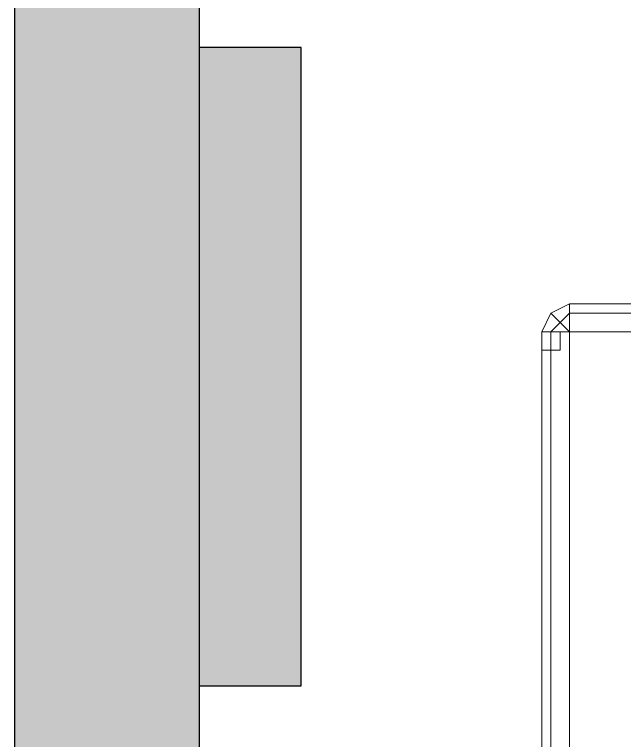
# Model space of a CAD drawing. Header units: inches. Extents: x -4688 to 1542, y -3558 to 978.
# Drawn here: x -1035.1 to -969.1, y 645.5 to 723.9 of the extents above; entities that cross this region are included whole.
import ezdxf

# ---------------------------------------------------------------- set-up
doc = ezdxf.new("R2010")
doc.units = ezdxf.units.IN
doc.header["$MEASUREMENT"] = 0
for name, color, linetype, lineweight in [('A-WALL', 113, 'Continuous', 18), ('A-WALL-PATT', 111, 'Continuous', 18), ('G-IMPT', 8, 'Continuous', 9), ('I-FURN', 30, 'Continuous', 9)]:
    doc.layers.add(name, color=color, linetype=linetype, lineweight=lineweight)

# ---------------------------------------------------------------- blocks, each defined once
blk = doc.blocks.new('Bed_761 - 12ZBED05_dwg-6542241-1st Floor Power _ Signal')
at = {"layer": 'G-IMPT'}
for p, q in [((0, 78), (0, 0)), ((0, 78), (3, 78)), ((0, 76), (0, 78)), ((0, 78), (0, 76)), ((0, 0), (0, 78)), ((0, 0), (0, 78)), ((0, 78), (3, 78)), ((0, 78), (3, 78)), ((0, 78), (3, 78)), ((3, 78), (3, 0)), ((3, 78), (3, 75)), ((3, 78), (3, 76)), ((3, 78), (3, 76)), ((3, 78), (3, 0)), ((6, 78), (4, 77)), ((6, 78), (4, 77)), ((21, 78), (6, 78)), ((21, 78), (6, 78)), ((6, 77), (6, 78)), ((21, 78), (28, 78)), ((21, 78), (28, 78)), ((21, 77), (21, 78)), ((28, 78), (84, 78)), ((28, 78), (84, 78)), ((28, 78), (28, 77)), ((82, 76), (82, 78)), ((82, 76), (82, 78)), ((82, 78), (84, 78)), ((82, 78), (84, 78)), ((84, 78), (86, 77)), ((84, 78), (86, 77)), ((84, 77), (84, 78)), ((84, 78), (84, 76)), ((84, 78), (84, 76)), ((3, 75), (4, 77)), ((3, 75), (4, 77)), ((5, 76), (4, 77)), ((6, 77), (5, 76)), ((6, 75), (6, 77)), ((21, 77), (6, 77)), ((21, 75), (21, 77)), ((21, 77), (28, 77)), ((28, 77), (28, 75)), ((28, 77), (84, 77)), ((84, 77), (84, 75)), ((84, 77), (85, 76)), ((85, 76), (86, 77)), ((86, 77), (87, 75)), ((86, 77), (87, 75)), ((3, 76), (0, 76)), ((3, 76), (0, 76)), ((4, 75), (5, 76)), ((6, 75), (5, 76)), ((84, 76), (82, 76)), ((84, 76), (82, 76)), ((84, 75), (85, 76)), ((85, 76), (86, 75)), ((3, 75), (3, 3)), ((3, 75), (3, 3)), ((4, 75), (3, 75)), ((3, 75), (3, 3)), ((6, 75), (4, 75)), ((4, 75), (4, 3)), ((21, 75), (6, 75)), ((6, 75), (6, 3)), ((21, 75), (21, 72.5)), ((21, 75), (28, 75)), ((28, 75), (36, 3)), ((28, 75), (84, 75)), ((84, 75), (86, 75)), ((84, 75), (84, 3)), ((86, 75), (87, 75)), ((86, 75), (86, 3)), ((87, 75), (87, 3)), ((87, 75), (87, 3)), ((7, 42.5), (7, 72.5)), ((7, 72.5), (21, 72.5)), ((7, 72.5), (10, 69.5)), ((10, 68.5), (7, 72.5)), ((21, 72.5), (18, 69.5)), ((18, 68.5), (21, 72.5)), ((21, 72.5), (21, 42.5)), ((21, 72.5), (21, 42.5)), ((10, 69.5), (10, 68.5)), ((18, 69.5), (10, 69.5)), ((18, 69.5), (18, 68.5)), ((10, 68.5), (10, 46.5)), ((10, 46.5), (10, 68.5)), ((10, 68.5), (18, 68.5)), ((18, 68.5), (18, 46.5)), ((18, 46.5), (18, 68.5)), ((10, 46.5), (7, 42.5)), ((10, 46.5), (10, 45.5)), ((10, 46.5), (18, 46.5)), ((18, 46.5), (18, 45.5)), ((18, 46.5), (21, 42.5)), ((7, 42.5), (10, 45.5)), ((18, 45.5), (10, 45.5)), ((21, 42.5), (18, 45.5)), ((7, 42.5), (21, 42.5)), ((21, 42.5), (21, 35.5)), ((7, 5.5), (7, 35.5)), ((7, 35.5), (21, 35.5)), ((10, 32.5), (7, 35.5)), ((7, 35.5), (10, 31.5)), ((18, 32.5), (21, 35.5)), ((21, 35.5), (18, 31.5)), ((21, 35.5), (21, 5.5)), ((21, 35.5), (21, 5.5)), ((10, 32.5), (18, 32.5)), ((10, 32.5), (10, 31.5)), ((18, 32.5), (18, 31.5)), ((10, 31.5), (10, 9.5)), ((18, 31.5), (10, 31.5)), ((10, 31.5), (10, 9.5)), ((18, 31.5), (18, 9.5)), ((18, 31.5), (18, 9.5)), ((7, 5.5), (10, 9.5)), ((10, 9.5), (10, 8.5)), ((18, 9.5), (10, 9.5)), ((18, 9.5), (18, 8.5)), ((21, 5.5), (18, 9.5)), ((10, 8.5), (7, 5.5)), ((10, 8.5), (18, 8.5)), ((21, 5.5), (18, 8.5)), ((7, 5.5), (21, 5.5)), ((21, 5.5), (21, 3)), ((4, 1), (3, 3)), ((4, 1), (3, 3)), ((4, 3), (3, 3)), ((3, 3), (3, 0)), ((6, 3), (4, 3)), ((5, 2), (4, 3)), ((6, 3), (5, 2)), ((21, 3), (6, 3)), ((6, 3), (6, 1)), ((21, 3), (21, 1)), ((21, 3), (36, 3)), ((36, 1), (36, 3)), ((36, 3), (84, 3)), ((86, 3), (84, 3)), ((84, 3), (85, 2)), ((84, 3), (84, 1)), ((86, 3), (85, 2)), ((87, 3), (86, 1)), ((87, 3), (86, 1)), ((86, 3), (87, 3)), ((0, 0), (0, 2)), ((0, 0), (0, 2)), ((0, 2), (3, 2)), ((0, 2), (3, 2)), ((3, 2), (3, 0)), ((3, 2), (3, 0)), ((5, 2), (4, 1)), ((6, 1), (5, 2)), ((82, 0), (82, 2)), ((82, 0), (82, 2)), ((82, 2), (84, 2)), ((82, 2), (84, 2)), ((85, 2), (84, 1)), ((84, 2), (84, 0)), ((84, 2), (84, 0)), ((85, 2), (86, 1)), ((6, 0), (4, 1)), ((6, 0), (4, 1)), ((21, 1), (6, 1)), ((6, 1), (6, 0)), ((21, 1), (21, 0)), ((21, 1), (36, 1)), ((36, 1), (36, 0)), ((36, 1), (84, 1)), ((86, 1), (84, 0)), ((86, 1), (84, 0)), ((84, 1), (84, 0)), ((3, 0), (0, 0)), ((21, 0), (6, 0)), ((21, 0), (36, 0)), ((36, 0), (84, 0)), ((0, 0), (3, 0)), ((3, 0), (0, 0)), ((3, 0), (0, 0)), ((21, 0), (6, 0)), ((21, 0), (36, 0)), ((36, 0), (84, 0)), ((84, 0), (82, 0)), ((84, 0), (82, 0))]:
    blk.add_line(p, q, dxfattribs=at)
blk = doc.blocks.new('Bed_761 - Bed_761-6542247-1st Floor Power _ Signal')
blk.add_blockref('Bed_761 - 12ZBED05_dwg-6542241-1st Floor Power _ Signal', (0, 0))

msp = doc.modelspace()

# ---------------------------------------------------------------- hatches: boundary and pattern name
at = {"layer": 'A-WALL-PATT', "lineweight": 9}
h = msp.add_hatch(color=7, dxfattribs=at)
h.paths.add_polyline_path([(-1017.062, 16.255), (-1015.062, 16.255), (-1015.062, 96.005), (-1035.062, 96.005), (-1035.062, 16.255)], flags=0)
h.paths.add_polyline_path([(-1015.062, 133.505), (-1015.062, 216.005), (-1035.062, 216.005), (-1035.062, 133.505)], flags=0)
h.paths.add_polyline_path([(-1035.062, 253.505), (-1015.062, 253.505), (-1015.062, 342.005), (-1035.062, 342.005), (-1035.062, 265.939)], flags=0)
h.paths.add_polyline_path([(-1024.615, 379.505), (-1015.062, 379.505), (-1015.062, 468.124), (-1035.062, 468.124), (-1035.062, 379.505)], flags=0)
h.paths.add_polyline_path([(-1015.062, 505.624), (-1015.062, 604.374), (-1035.062, 604.374), (-1035.062, 505.624)], flags=0)
h.paths.add_polyline_path([(-1015.062, 641.874), (-1015.062, 729.874), (-1035.062, 729.874), (-1035.062, 641.874)], flags=0)
h.paths.add_polyline_path([(-1015.062, 767.374), (-1015.062, 789.874), (-1035.062, 789.874), (-1035.062, 767.374), (-1024.615, 767.374)], flags=0)
msp.add_hatch(color=7, dxfattribs=at).paths.add_polyline_path([(-1015.062, 651.374), (-1004.062, 651.374), (-1004.062, 720.374), (-1015.062, 720.374), (-1015.062, 655.416)], flags=0)

# ---------------------------------------------------------------- linework, layer by layer
at = {"layer": 'A-WALL', "color": 8, "lineweight": 30}
for p, q in [((-1035.062, 729.874), (-1035.062, 641.874)), ((-1015.062, 641.874), (-1015.062, 729.874)), ((-1004.062, 720.374), (-1015.062, 720.374)), ((-1004.062, 651.374), (-1004.062, 720.374)), ((-1015.062, 651.374), (-1004.062, 651.374))]:
    msp.add_line(p, q, dxfattribs=at)

# ---------------------------------------------------------------- block references
at = {"layer": 'I-FURN', "rotation": 90.00000000000014}
msp.add_blockref('Bed_761 - Bed_761-6542247-1st Floor Power _ Signal', (-900.062, 605.654), dxfattribs=at)

doc.saveas('drawing.dxf')
